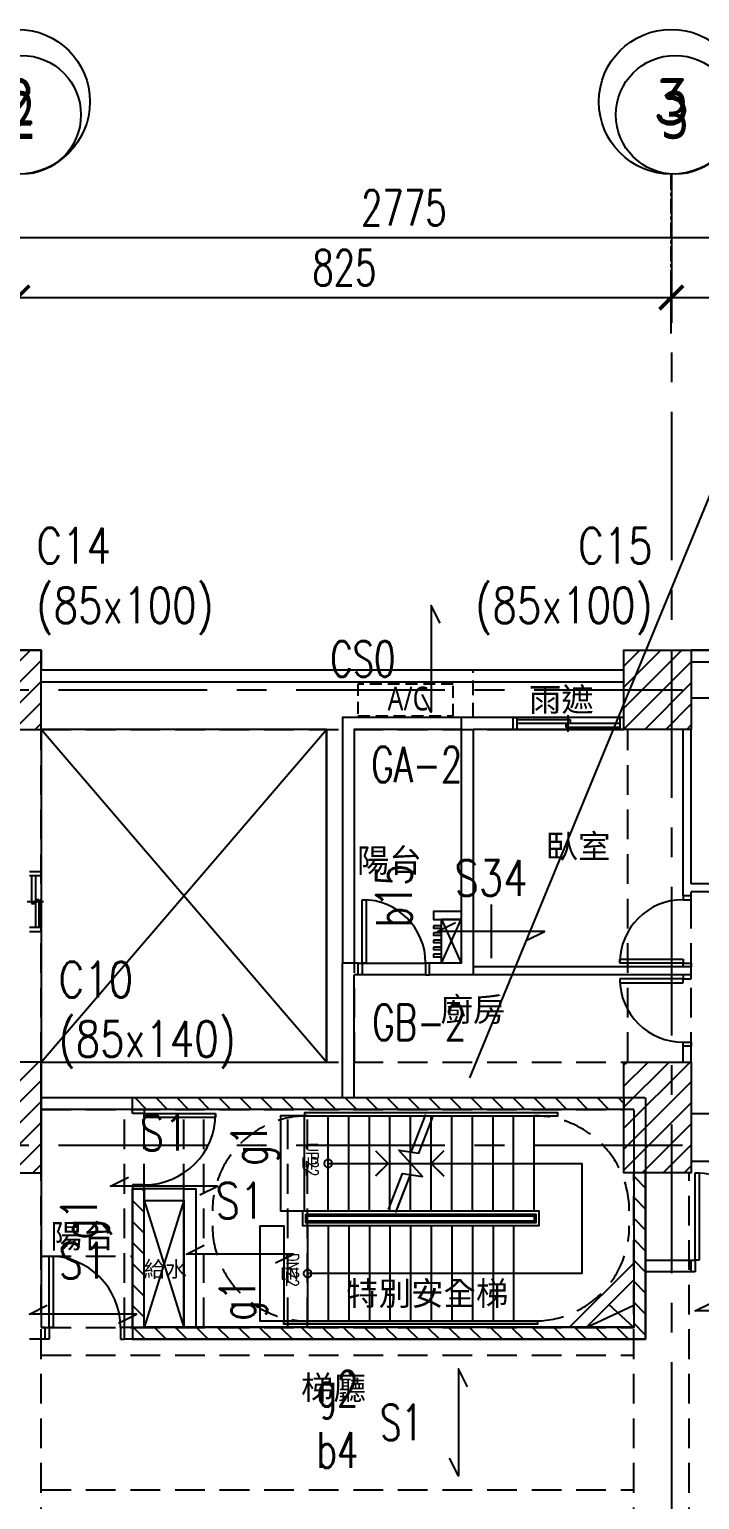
# Model space of a CAD drawing. Header units: millimetres. Extents: x -3377 to 119122, y -22007 to 15479.
# Drawn here: x 53156 to 54002, y 1862 to 3718 of the extents above; entities that cross this region are included whole.
import ezdxf
from ezdxf import colors
from ezdxf.entities.mleader import LeaderData, LeaderLine
from ezdxf.enums import TextEntityAlignment as Align
from ezdxf.math import Vec2, Vec3

# ---------------------------------------------------------------- set-up
doc = ezdxf.new("R2010")
doc.units = ezdxf.units.MM
doc.header["$LTSCALE"] = 150
doc.header["$MEASUREMENT"] = 0
for name, pattern in [('11', [0.15, 0.1, -0.05]), ('CENTER', [2, 1.25, -0.25, 0.25, -0.25]), ('CONTINOUS', [0]), ('HIDDEN', [0.375, 0.25, -0.125]), ('HIDDEN2', [0.1875, 0.125, -0.0625]), ('HIDDENX2', [0.75, 0.5, -0.25])]:
    doc.linetypes.add(name, pattern=pattern)
doc.layers.get('0').update_dxf_attribs({"plot": 0})
for name, color, linetype in [('ASSLN', 8, 'Continuous'), ('COL', 1, 'Continuous'), ('Col-Line', 8, 'CENTER'), ('GRID', 5, 'CENTER'), ('OPEN', 4, 'Continuous'), ('OTHER', 4, 'Continuous'), ('S-COL', 7, 'Continuous'), ('S-COLB', 4, 'HIDDEN'), ('S-CONCWALL', 30, 'Continuous'), ('S-GRID', 1, 'CENTER'), ('S-GRID-DIM', 2, 'Continuous'), ('S-GRID-T', 3, 'Continuous'), ('S-HATCH-COL', 13, 'Continuous'), ('S-HATCH-CONCWALL', 161, 'Continuous'), ('S-OPEN', 13, 'Continuous'), ('S-RCBMB', 3, 'HIDDEN'), ('S-RCBMG', 2, 'HIDDEN'), ('S-SLAB', 5, 'Continuous'), ('S-SLABT', 2, 'Continuous'), ('S-STAIR', 1, 'Continuous'), ('S-TEXTB', 3, 'Continuous'), ('S-TEXTC', 3, 'Continuous'), ('S-TEXTG', 2, 'Continuous'), ('STAIR', 4, 'Continuous'), ('TEXT', 2, 'Continuous'), ('WALL', 2, 'Continuous'), ('WALL2', 3, 'Continuous'), ('WALL3', 4, 'Continuous')]:
    doc.layers.add(name, color=color, linetype=linetype)
for name, color, linetype, plot in [('S-ARCH', 252, 'Continuous', False), ('S-CLOUD_20220217(結構依建築圖2022-0216修改)', 4, 'Continuous', False), ('機電', 11, 'Continuous', False)]:
    doc.layers.add(name, color=color, linetype=linetype, plot=plot)
doc.styles.add('3E', font='simplex.shx', dxfattribs={"width": 0.8, "height": 45, "bigfont": 'dayus.shx'})
doc.styles.add('C1', font='', dxfattribs={"bigfont": 'japanese.shx'})
doc.styles.add('CD2', font='romand', dxfattribs={"height": 15})
doc.styles.add('CHINA', font='romans.shx', dxfattribs={"width": 0.8, "bigfont": 'china.shx'})
doc.styles.add('CS4', font='romans.shx', dxfattribs={"width": 0.7, "height": 45, "bigfont": 'lsp.shx'})
doc.styles.add('HH', font='')
doc.styles.add('LSP', font='SIMPLEX.shx', dxfattribs={"width": 0.8, "bigfont": 'lsp.shx'})
doc.styles.get('C1').set_extended_font_data('微軟正黑體')
doc.styles.get('HH').set_extended_font_data('Microsoft JhengHei')
doc.dimstyles.new('DIM150', dxfattribs={"dimscale": 15, "dimtxt": 3, "dimasz": 2, "dimexe": 2, "dimexo": 2, "dimgap": 1, "dimtad": 1, "dimdec": 1, "dimdsep": 46, "dimtxsty": 'CS4', "dimblk1": 'ARCHTICK', "dimblk2": 'ARCHTICK', "dimsah": 1, "dimcen": 2, "dimdle": 2, "dimadec": 0, "dimazin": 0, "dimtfac": 1, "dimtdec": 1, "dimtmove": 0, "dimatfit": 3, "dimldrblk": 'TAA', "dimfxl": 0, "dimtolj": 1, "dimarcsym": 0})

# ---------------------------------------------------------------- blocks, each defined once
blk = doc.blocks.new('SG1')
at = {"layer": 'S-GRID-T'}
blk.add_circle((0, 6.09375), 6.09375, dxfattribs=at)
at = {"layer": 'S-GRID-T', "style": 'CD2'}
blk.add_attdef('GRID-BUB', text='', height=3.75, dxfattribs=at).set_placement((0, 6.09375), align=Align.MIDDLE_CENTER)
blk = doc.blocks.new('_ARCHTICK')
at = {"color": 0, "linetype": 'ByBlock', "const_width": 0.15}
blk.add_lwpolyline([(-0.5, -0.5), (0.5, 0.5)], dxfattribs=at)
blk = doc.blocks.new('*D71')
at = {"layer": 'DEFPOINTS', "color": 0, "transparency": 16777216}
for p in [(-5535.9, -424.9), (-8310.9, -500.6), (-5535.9, -500.6)]:
    blk.add_point(p, dxfattribs=at)
at = {"layer": 'S-GRID-DIM', "color": 0, "lineweight": -2, "transparency": 16777216}
for p, q in [((-8310.9, -470.6), (-8310.9, -394.9)), ((-5535.9, -470.6), (-5535.9, -394.9)), ((-8340.9, -424.9), (-5505.9, -424.9))]:
    blk.add_line(p, q, dxfattribs=at)
at = {"layer": 'S-GRID-DIM', "color": 0, "lineweight": -2, "transparency": 16777216, "xscale": 30, "yscale": 30, "zscale": 30, "rotation": 180}
blk.add_blockref('_ARCHTICK', (-8310.9, -424.9), dxfattribs=at)
at = {"layer": 'S-GRID-DIM', "color": 0, "lineweight": -2, "transparency": 16777216, "xscale": 30, "yscale": 30, "zscale": 30}
blk.add_blockref('_ARCHTICK', (-5535.9, -424.9), dxfattribs=at)
at = {"layer": 'S-GRID-DIM', "color": 0, "transparency": 16777216, "insert": (-6923.4, -387.4), "char_height": 45, "attachment_point": 5, "style": 'CS4'}
blk.add_mtext('\\A1;2775', dxfattribs=at)
blk = doc.blocks.new('TAA')
at = {"linetype": 'Continuous'}
blk.add_line((0, 0), (-1.663, 0), dxfattribs=at)
blk.add_solid([(-1.5, -0.25), (-1.5, 0.25), (0, 0)], dxfattribs=at)
blk = doc.blocks.new('*D72')
at = {"layer": 'DEFPOINTS', "color": 0, "transparency": 16777216}
for p in [(-7410.9, -500.6), (-8310.9, -576.2), (-7410.9, -576.2)]:
    blk.add_point(p, dxfattribs=at)
at = {"layer": 'S-GRID-DIM', "color": 0, "lineweight": -2, "transparency": 16777216}
for p, q in [((-8310.9, -546.2), (-8310.9, -470.6)), ((-7410.9, -546.2), (-7410.9, -470.6)), ((-8340.9, -500.6), (-7380.9, -500.6))]:
    blk.add_line(p, q, dxfattribs=at)
at = {"layer": 'S-GRID-DIM', "color": 0, "lineweight": -2, "transparency": 16777216, "xscale": 30, "yscale": 30, "zscale": 30, "rotation": 180}
blk.add_blockref('_ARCHTICK', (-8310.9, -500.6), dxfattribs=at)
at = {"layer": 'S-GRID-DIM', "color": 0, "lineweight": -2, "transparency": 16777216, "xscale": 30, "yscale": 30, "zscale": 30}
blk.add_blockref('_ARCHTICK', (-7410.9, -500.6), dxfattribs=at)
at = {"layer": 'S-GRID-DIM', "color": 0, "transparency": 16777216, "insert": (-7860.9, -463.1), "char_height": 45, "attachment_point": 5, "style": 'CS4'}
blk.add_mtext('\\A1;900', dxfattribs=at)
blk = doc.blocks.new('*D73')
at = {"layer": 'DEFPOINTS', "color": 0, "transparency": 16777216}
for p in [(-6585.9, -500.6), (-7410.9, -576.2), (-6585.9, -576.2)]:
    blk.add_point(p, dxfattribs=at)
at = {"layer": 'S-GRID-DIM', "color": 0, "lineweight": -2, "transparency": 16777216}
for p, q in [((-7410.9, -546.2), (-7410.9, -470.6)), ((-6585.9, -546.2), (-6585.9, -470.6)), ((-7440.9, -500.6), (-6555.9, -500.6))]:
    blk.add_line(p, q, dxfattribs=at)
at = {"layer": 'S-GRID-DIM', "color": 0, "lineweight": -2, "transparency": 16777216, "xscale": 30, "yscale": 30, "zscale": 30, "rotation": 180}
blk.add_blockref('_ARCHTICK', (-7410.9, -500.6), dxfattribs=at)
at = {"layer": 'S-GRID-DIM', "color": 0, "lineweight": -2, "transparency": 16777216, "xscale": 30, "yscale": 30, "zscale": 30}
blk.add_blockref('_ARCHTICK', (-6585.9, -500.6), dxfattribs=at)
at = {"layer": 'S-GRID-DIM', "color": 0, "transparency": 16777216, "insert": (-6998.4, -463.1), "char_height": 45, "attachment_point": 5, "style": 'CS4'}
blk.add_mtext('\\A1;825', dxfattribs=at)
blk = doc.blocks.new('*D74')
at = {"layer": 'DEFPOINTS', "color": 0, "transparency": 16777216}
for p in [(-5535.9, -500.6), (-6585.9, -576.2), (-5535.9, -576.2)]:
    blk.add_point(p, dxfattribs=at)
at = {"layer": 'S-GRID-DIM', "color": 0, "lineweight": -2, "transparency": 16777216}
for p, q in [((-6585.9, -546.2), (-6585.9, -470.6)), ((-5535.9, -546.2), (-5535.9, -470.6)), ((-6615.9, -500.6), (-5505.9, -500.6))]:
    blk.add_line(p, q, dxfattribs=at)
at = {"layer": 'S-GRID-DIM', "color": 0, "lineweight": -2, "transparency": 16777216, "xscale": 30, "yscale": 30, "zscale": 30, "rotation": 180}
blk.add_blockref('_ARCHTICK', (-6585.9, -500.6), dxfattribs=at)
at = {"layer": 'S-GRID-DIM', "color": 0, "lineweight": -2, "transparency": 16777216, "xscale": 30, "yscale": 30, "zscale": 30}
blk.add_blockref('_ARCHTICK', (-5535.9, -500.6), dxfattribs=at)
at = {"layer": 'S-GRID-DIM', "color": 0, "transparency": 16777216, "insert": (-6060.9, -463.1), "char_height": 45, "attachment_point": 5, "style": 'CS4'}
blk.add_mtext('\\A1;1050', dxfattribs=at)
blk = doc.blocks.new('COL(2F-16F)')
for points in [[(-7380.9, -945.9), (-7465.9, -945.9), (-7465.9, -1045.9), (-7380.9, -1045.9)], [(-6645.9, -945.9), (-6560.9, -945.9), (-6560.9, -1045.9), (-6645.9, -1045.9)], [(-7380.9, -1465.9), (-7465.9, -1465.9), (-7465.9, -1605.9), (-7380.9, -1605.9)], [(-6645.9, -1465.9), (-6560.9, -1465.9), (-6560.9, -1605.9), (-6645.9, -1605.9)]]:
    blk.add_lwpolyline(points, close=True)
blk = doc.blocks.new('WALL(2F-14F)')
for points in [[(-7265.9, -1510.9), (-6645.9, -1510.9), (-6645.9, -1525.9), (-7265.9, -1525.9)], [(-7395.9, -2430.9), (-7380.9, -2430.9), (-7380.9, -2835.9), (-7395.9, -2835.9)]]:
    blk.add_lwpolyline(points, close=True)
for points in [[(-6633.4, -1800.9), (-7250.9, -1800.9), (-7250.9, -1625.9), (-7265.9, -1625.9), (-7265.9, -1815.9), (-6618.4, -1815.9), (-6618.4, -1605.9), (-6633.4, -1605.9)], [(-6633.4, -1605.9), (-6633.4, -1800.9)], [(-7380.9, -2290.9), (-7380.9, -2145.9), (-7125.9, -2145.9), (-7125.9, -2203.4), (-7110.9, -2203.4), (-7110.9, -2130.9), (-7395.9, -2130.9), (-7395.9, -2290.9), (-7380.9, -2290.9)], [(-6630.9, -2290.9), (-6630.9, -2145.9), (-6900.9, -2145.9), (-6900.9, -2210.9), (-6885.9, -2210.9), (-6885.9, -2160.9), (-6645.9, -2160.9), (-6645.9, -2290.9), (-6630.9, -2290.9)], [(-7380.9, -2385.9), (-7110.9, -2385.9), (-7110.9, -2313.4), (-7125.9, -2313.4), (-7125.9, -2370.9), (-7380.9, -2370.9), (-7380.9, -2385.9)], [(-7350.9, -2875.9), (-7125.9, -2875.9), (-7125.9, -2485.9), (-7110.9, -2485.9), (-7110.9, -2890.9), (-7350.9, -2890.9), (-7350.9, -2875.9)]]:
    blk.add_lwpolyline(points)
at = {"elevation": 1.1}
blk.add_lwpolyline([(-6645.9, -2370.9), (-6885.9, -2370.9), (-6885.9, -2320.9), (-6900.9, -2320.9), (-6900.9, -2385.9), (-6645.9, -2385.9), (-6645.9, -2370.9)], dxfattribs=at)
blk = doc.blocks.new('_PStStr')
blk.add_circle((0, 0), 0.05)
blk = doc.blocks.new('STAIR(2F-16F)')
for p, q in [((-7018.9, -1653.9, -0.5), (-7018.9, -1533.9, -0.5)), ((-6992.9, -1653.9), (-6992.9, -1533.9)), ((-6966.9, -1653.9), (-6966.9, -1533.9)), ((-6940.9, -1653.9), (-6940.9, -1533.9)), ((-6914.9, -1653.9), (-6914.9, -1533.9)), ((-6896.2, -1532.1), (-6914.7, -1579.6)), ((-6888.9, -1653.9), (-6888.9, -1533.9)), ((-6862.9, -1653.9), (-6862.9, -1533.9)), ((-6836.9, -1653.9), (-6836.9, -1533.9)), ((-6810.9, -1653.9), (-6810.9, -1533.9)), ((-6784.9, -1653.9), (-6784.9, -1533.9)), ((-6758.9, -1653.9), (-6758.9, -1533.9)), ((-6933.6, -1655.7), (-6915.1, -1608.2)), ((-7044.9, -1672.9), (-7044.9, -1792.9)), ((-7018.9, -1672.9, 0.5), (-7018.9, -1792.9, 0.5)), ((-6992.9, -1672.9, 0.5), (-6992.9, -1792.9, 0.5)), ((-6966.9, -1672.9, 0.5), (-6966.9, -1792.9, 0.5)), ((-6940.9, -1672.9, 0.5), (-6940.9, -1792.9, 0.5)), ((-6914.9, -1672.9, 0.5), (-6914.9, -1792.9, 0.5)), ((-6888.9, -1672.9, 0.5), (-6888.9, -1792.9, 0.5)), ((-6862.9, -1672.9, 0.5), (-6862.9, -1792.9, 0.5)), ((-6836.9, -1672.9, 0.5), (-6836.9, -1792.9, 0.5)), ((-6810.9, -1672.9, 0.5), (-6810.9, -1792.9, 0.5)), ((-6784.9, -1672.9, 0.5), (-6784.9, -1792.9, 0.5)), ((-7185.9, -2563.9), (-7185.9, -2815.9)), ((-7382.7, -2689.6), (-7335.1, -2708.6)), ((-7259, -2727.3), (-7306.6, -2708.2)), ((-7320.9, -2815.9), (-7320.9, -2736.9)), ((-7185.9, -2815.9), (-7320.9, -2815.9))]:
    blk.add_line(p, q)
at = {"linetype": 'CONTINOUS'}
for p, q in [((-7260.9, -2563.9), (-7380.9, -2563.9)), ((-7260.9, -2563.9), (-7260.9, -2674.9)), ((-7245.9, -2563.9), (-7260.9, -2563.9)), ((-7255.9, -2568.9), (-7255.9, -2676.2)), ((-7250.9, -2568.9), (-7255.9, -2568.9)), ((-7250.9, -2750.9), (-7250.9, -2568.9)), ((-7245.9, -2563.9), (-7125.9, -2563.9)), ((-7245.9, -2755.9), (-7245.9, -2563.9)), ((-7260.9, -2587.9), (-7380.9, -2587.9)), ((-7245.9, -2587.9), (-7125.9, -2587.9)), ((-7260.9, -2611.9), (-7380.9, -2611.9)), ((-7245.9, -2611.9), (-7125.9, -2611.9)), ((-7260.9, -2635.9), (-7380.9, -2635.9)), ((-7245.9, -2635.9), (-7125.9, -2635.9)), ((-7260.9, -2659.9), (-7380.9, -2659.9)), ((-7245.9, -2659.9), (-7125.9, -2659.9)), ((-7260.9, -2683.9), (-7380.9, -2683.9)), ((-7260.9, -2683.9), (-7380.9, -2683.9)), ((-7260.9, -2674.9), (-7260.9, -2755.9)), ((-7255.9, -2676.2), (-7255.9, -2750.9)), ((-7245.9, -2683.9), (-7125.9, -2683.9)), ((-7245.9, -2683.9), (-7125.9, -2683.9)), ((-7260.9, -2707.9), (-7380.9, -2707.9)), ((-7245.9, -2707.9), (-7125.9, -2707.9)), ((-7260.9, -2731.9), (-7380.9, -2731.9)), ((-7260.9, -2731.9), (-7380.9, -2731.9)), ((-7245.9, -2731.9), (-7125.9, -2731.9)), ((-7245.9, -2731.9), (-7125.9, -2731.9)), ((-7260.9, -2755.9), (-7380.9, -2755.9)), ((-7260.9, -2755.9), (-7245.9, -2755.9)), ((-7255.9, -2750.9), (-7250.9, -2750.9)), ((-7245.9, -2755.9), (-7125.9, -2755.9))]:
    blk.add_line(p, q, dxfattribs=at)
for points, elevation in [([(-7048.9, -1533.9), (-6728.9, -1533.9), (-6728.9, -1529.9), (-7048.9, -1529.9)], -0.5), ([(-7074.9, -1792.9), (-6754.9, -1792.9), (-6754.9, -1796.9), (-7074.9, -1796.9)], 0.5)]:
    blk.add_lwpolyline(points, close=True, dxfattribs=dict(elevation=elevation))
for points in [[(-6942.9, -1652.1), (-6925.2, -1606.7), (-6899.9, -1610.5), (-6929.9, -1577.3), (-6904.5, -1581.2), (-6886.8, -1535.7)], [(-7018.9, -1593.9), (-7018.9, -1593.9), (-6698.9, -1593.9), (-6698.9, -1732.9), (-7044.9, -1732.9)], [(-6959.2, -1578), (-6943.3, -1593.9), (-6959.2, -1609.8)], [(-6873, -1578), (-6888.9, -1593.9), (-6873, -1609.8)], [(-7050.9, -1653.9), (-6752.9, -1653.9), (-6752.9, -1672.9), (-7050.9, -1672.9), (-7050.9, -1653.9), (-7050.9, -1653.9)], [(-7380.9, -2563.9), (-7380.9, -2755.9)], [(-7320.9, -2678.9), (-7320.9, -2563.9)], [(-7125.9, -2755.9), (-7125.9, -2563.9)], [(-7345.7, -2670.9), (-7320.9, -2678.9), (-7296.1, -2670.9)], [(-7379, -2679.3), (-7333.5, -2697.5), (-7337.6, -2722.8), (-7304.2, -2693.1), (-7308.2, -2718.4), (-7262.7, -2736.6)], [(-7345.7, -2675.9), (-7320.9, -2683.9), (-7296.1, -2675.9)], [(-7345.7, -2740), (-7320.9, -2731.9), (-7296.1, -2740)], [(-7345.7, -2745), (-7320.9, -2736.9), (-7296.1, -2745)]]:
    blk.add_lwpolyline(points)
for points in [[(-7046.9, -1657.9), (-6756.9, -1657.9), (-6756.9, -1668.9), (-7046.9, -1668.9)], [(-7044.9, -1659.9), (-6758.9, -1659.9), (-6758.9, -1666.9), (-7044.9, -1666.9)]]:
    blk.add_lwpolyline(points, close=True)
for centre in [(-7320.9, -2563.9), (-7185.9, -2563.9)]:
    blk.add_circle(centre, 5)
at = {"linetype": 'HIDDEN'}
for centre, start, end in [((-7044.9, -1653.9), 90, 180), ((-6758.9, -1653.9, 0.5), 0, 90), ((-7044.9, -1672.9, 0.5), 180, 270), ((-6758.9, -1672.9, 1.1), 270, 0)]:
    blk.add_arc(centre, 120, start, end, dxfattribs=at)
at = {"linetype": 'HIDDENX2'}
for centre, start, end in [((-7260.9, -2563.9), 90.0007, 179.9999), ((-7245.9, -2563.9), 0.0001, 89.9993), ((-7260.9, -2755.9), 180.0008, 270.0033), ((-7245.9, -2755.9), 269.9967, 359.9992)]:
    blk.add_arc(centre, 120, start, end, dxfattribs=at)
at = {"extrusion": (0, 0, -1), "xscale": 100.0331502916424, "yscale": 100.0331502916424, "zscale": -1.000331502916421, "rotation": 90}
for p in [(7018.9, -1593.9), (7044.9, -1732.9)]:
    blk.add_blockref('_PStStr', p, dxfattribs=at)
at = {"style": 'CHINA', "width": 0.8}
for s, p in [('UP', (-7053.1, -1601.6, -0.5)), ('DN', (-7079.1, -1740.6)), ('UP', (-7331.9, -2551.2)), ('DN', (-7196.9, -2551.2))]:
    blk.add_text(s, height=15, dxfattribs=at).set_placement(p)
blk = doc.blocks.new('A$C536C7597')
at = {"color": 252}
for p, q in [((-820, 1320), (-85, 1320)), ((-820, 1305), (-85, 1305)), ((-460, 1245), (-820, 1245)), ((-460, 825), (-820, 1245)), ((-820, 825), (-460, 1245)), ((-460, 1245), (-460, 825)), ((-820, 825), (-460, 825)), ((-690, 650), (-640, 490)), ((-640, 650), (-690, 490)), ((-132.5, 490), (-72.5, 517.9)), ((-72.5, 490), (-103.8, 518.7))]:
    blk.add_line(p, q, dxfattribs=at)
at = {"color": 252, "linetype": 'HIDDEN2'}
blk.add_line((-275, 1260), (-275, 1320), dxfattribs=at)
at = {"color": 252, "linetype": 'HIDDEN'}
blk.add_line((-820, 580), (-705, 580), dxfattribs=at)
at = {"color": 252}
blk.add_lwpolyline([(-315, 950), (-315, 1005), (-290, 1005), (-290, 950), (-315, 950), (-290, 1005), (-315, 1005), (-290, 950)], dxfattribs=at)
at = {"color": 252, "linetype": 'HIDDEN'}
for centre, start, end in [((-484, 637, 1.1), 90, 180), ((-198, 637, 1.6), 0, 90), ((-484, 618, 1.6), 180, 270), ((-198, 618, 2.1), 270, 0)]:
    blk.add_arc(centre, 120, start, end, dxfattribs=at)
at = {"layer": 'ASSLN', "color": 252}
for points in [[(-325, 997), (-325, 994), (-315, 994), (-315, 997)], [(-325, 988), (-325, 985), (-315, 985), (-315, 988)], [(-325, 979), (-325, 976), (-315, 976), (-315, 979)], [(-325, 970), (-325, 967), (-315, 967), (-315, 970)], [(-325, 961), (-325, 958), (-315, 958), (-315, 961)]]:
    blk.add_lwpolyline(points, close=True, dxfattribs=at)
at = {"layer": 'COL', "color": 252}
for points in [[(-820, 1345), (-905, 1345), (-905, 1245), (-820, 1245)], [(-85, 1345), (0, 1345), (0, 1245), (-85, 1245)], [(-820, 825), (-905, 825), (-905, 685), (-820, 685)], [(-85, 825), (0, 825), (0, 685), (-85, 685)]]:
    blk.add_lwpolyline(points, close=True, dxfattribs=at)
at = {"layer": 'Col-Line', "color": 252, "linetype": 'ByBlock'}
for centre in [(-845, 2021), (-20, 2021)]:
    blk.add_circle(centre, 75, dxfattribs=at)
at = {"layer": 'GRID', "color": 252, "ltscale": 0.1}
blk.add_line((-25, 1746.2), (-25, 1946), dxfattribs=at)
blk.add_line((-25, 1746.2), (-25, 1946), dxfattribs=at)
at = {"layer": 'OPEN', "color": 252, "linetype": 'Continuous'}
for p, q in [((-155, 1242), (-155, 1263)), ((-225, 1260), (-220, 1260)), ((-220, 1245), (-225, 1245)), ((-220, 1260), (-220, 1245)), ((-90, 1260), (-220, 1260)), ((-220, 1257.5), (-152.5, 1257.5)), ((-90, 1252.5), (-220, 1252.5)), ((-220, 1245), (-90, 1245)), ((-157.5, 1247.5), (-157.5, 1252.5)), ((-90, 1247.5), (-157.5, 1247.5)), ((-152.5, 1257.5), (-152.5, 1252.5)), ((-85, 1260), (-90, 1260)), ((-90, 1260), (-90, 1245)), ((-90, 1245), (-85, 1245)), ((-820, 1060), (-835, 1060)), ((-832.5, 1060), (-832.5, 1025)), ((-827.5, 1060), (-827.5, 995)), ((-820, 1065), (-820, 1060)), ((-820, 1060), (-820, 995)), ((-838, 1027.5), (-817, 1027.5)), ((-832.5, 1025), (-827.5, 1025)), ((-822.5, 1030), (-827.5, 1030)), ((-822.5, 995), (-822.5, 1030)), ((-415, 950), (-415, 1030)), ((-415, 1030), (-410, 1030)), ((-410, 1030), (-410, 950)), ((-10, 1035), (-10, 1030)), ((-10, 1030), (0, 1030)), ((0, 1030), (0, 1035)), ((-820, 995), (-835, 995)), ((-820, 990), (-820, 995)), ((-420, 950), (-415, 950)), ((-415, 950), (-415, 935)), ((-415, 950), (-335, 950)), ((-410, 950), (-415, 950)), ((-330, 950), (-335, 950)), ((-335, 950), (-335, 935)), ((-90, 950), (-90, 955)), ((-90, 955), (-10, 955)), ((-10, 950), (-90, 950)), ((-10, 955), (-10, 950)), ((-10, 945), (-10, 950)), ((-10, 950), (0, 950)), ((0, 950), (0, 945)), ((-415, 935), (-420, 935)), ((-335, 935), (-415, 935)), ((-335, 935), (-330, 935)), ((-10, 930), (-90, 930)), ((-90, 930), (-90, 925)), ((-10, 935), (-10, 930)), ((-10, 930), (0, 930)), ((-10, 925), (-10, 930)), ((0, 930), (0, 935)), ((-90, 925), (-10, 925)), ((-10, 845), (-10, 850)), ((-10, 850), (0, 850)), ((0, 850), (0, 845)), ((-705, 760), (-705, 765)), ((-690, 765), (-690, 760)), ((-690, 760), (-705, 760)), ((-690, 760), (-600, 760)), ((-690, 755), (-690, 760)), ((-600, 755), (-690, 755)), ((-600, 760), (-600, 755)), ((-690, 670), (-705, 670)), ((-705, 670), (-705, 665)), ((-690, 665), (-690, 670)), ((5, 575), (5, 685)), ((5, 685), (10, 685)), ((10, 685), (10, 575)), ((-810, 490), (-810, 580)), ((-810, 580), (-805, 580)), ((-805, 580), (-805, 490)), ((0, 575), (5, 575)), ((5, 560), (0, 560)), ((5, 575), (5, 560)), ((10, 575), (5, 575)), ((-815, 490), (-810, 490)), ((-810, 490), (-810, 475)), ((-805, 490), (-810, 490)), ((-715, 490), (-720, 490)), ((-720, 490), (-720, 475)), ((-810, 475), (-815, 475)), ((-720, 475), (-715, 475))]:
    blk.add_line(p, q, dxfattribs=at)
for centre, radius, start, end in [((-415, 950), 80, 0, 90), ((-10, 950), 80, 90, 180), ((-10, 930), 80, 180, 270), ((-690, 760), 90, 270, 0), ((5, 575), 110, 0, 90), ((-810, 490), 90, 0, 90)]:
    blk.add_arc(centre, radius, start, end, dxfattribs=at)
at = {"layer": 'OTHER', "color": 252}
for p, q in [((-335.3, 758.8, 1.1), (-353.8, 711.3, 1.1)), ((-372.7, 635.2, 1.1), (-354.2, 682.7, 1.1))]:
    blk.add_line(p, q, dxfattribs=at)
blk.add_lwpolyline([(-382, 638.8), (-364.3, 684.3), (-339, 680.4), (-369, 713.6), (-343.7, 709.8), (-326, 755.2)], dxfattribs=at)
at = {"layer": 'STAIR', "color": 252}
for p, q in [((-458, 637, 0.5), (-458, 757, 0.5)), ((-432, 637, 1.1), (-432, 757, 1.1)), ((-406, 637, 1.1), (-406, 757, 1.1)), ((-380, 637, 1.1), (-380, 757, 1.1)), ((-354, 637, 1.1), (-354, 757, 1.1)), ((-328, 637, 1.1), (-328, 757, 1.1)), ((-302, 637, 1.1), (-302, 757, 1.1)), ((-276, 637, 1.1), (-276, 757, 1.1)), ((-250, 637, 1.1), (-250, 757, 1.1)), ((-224, 637, 1.1), (-224, 757, 1.1)), ((-198, 637, 1.1), (-198, 757, 1.1)), ((-484, 618, 1.1), (-484, 498, 1.1)), ((-458, 618, 1.6), (-458, 498, 1.6)), ((-432, 618, 1.6), (-432, 498, 1.6)), ((-406, 618, 1.6), (-406, 498, 1.6)), ((-380, 618, 1.6), (-380, 498, 1.6)), ((-354, 618, 1.6), (-354, 498, 1.6)), ((-328, 618, 1.6), (-328, 498, 1.6)), ((-302, 618, 1.6), (-302, 498, 1.6)), ((-276, 618, 1.6), (-276, 498, 1.6)), ((-250, 618, 1.6), (-250, 498, 1.6)), ((-224, 618, 1.6), (-224, 498, 1.6))]:
    blk.add_line(p, q, dxfattribs=at)
for points in [[(-488, 757), (-518, 757), (-518, 637), (-488, 637)], [(-514, 498), (-544, 498), (-544, 618), (-514, 618)]]:
    blk.add_lwpolyline(points, close=True, dxfattribs=at)
at = {"layer": 'STAIR', "color": 252, "lineweight": -2}
for points in [[(-488, 757), (-518, 757), (-518, 637), (-488, 637)], [(-514, 498), (-544, 498), (-544, 618), (-514, 618)]]:
    blk.add_lwpolyline(points, close=True, dxfattribs=at)
at = {"layer": 'STAIR', "color": 252}
for points, elevation in [([(-488, 757), (-168, 757), (-168, 761), (-488, 761)], 0.5), ([(-486, 633), (-196, 633), (-196, 622), (-486, 622)], 1.1), ([(-484, 631), (-198, 631), (-198, 624), (-484, 624)], 1.1), ([(-514, 498), (-194, 498), (-194, 494), (-514, 494)], 1.6)]:
    blk.add_lwpolyline(points, close=True, dxfattribs=dict(at, elevation=elevation))
at = {"layer": 'STAIR', "color": 252, "elevation": 1.1}
for points in [[(-398.4, 712.9), (-382.4, 697), (-398.4, 681.1)], [(-312.1, 712.9), (-328, 697), (-312.1, 681.1)], [(-458, 697), (-458, 697), (-138, 697), (-138, 558), (-484, 558)], [(-490, 637), (-192, 637), (-192, 618), (-490, 618), (-490, 637), (-490, 637)]]:
    blk.add_lwpolyline(points, dxfattribs=at)
at = {"layer": 'TEXT', "color": 252, "extrusion": (0, 0, -1)}
for centre in [(-458, 697, 1.1), (-484, 558, 1.1)]:
    blk.add_ellipse(centre, major_axis=(-3.54, 3.54), ratio=1, start_param=0.785398, end_param=7.068583, dxfattribs=at)
at = {"layer": 'WALL', "color": 252}
for p, q in [((970, 1345), (0, 1345)), ((970, 1330), (0, 1330)), ((-225, 1260), (-225, 1245)), ((-85, 1245), (-85, 1260)), ((-820, 1065), (-835, 1065)), ((-820, 1065), (-820, 1065)), ((-835, 990), (-820, 990)), ((-440, 780), (-440, 950)), ((-420, 950), (-440, 950)), ((-420, 935), (-420, 950)), ((-290, 950), (-330, 950)), ((-330, 935), (-330, 950)), ((-425, 780), (-425, 935)), ((-420, 935), (-425, 935)), ((-275, 935), (-330, 935)), ((-58.5, 780), (-705, 780)), ((-705, 765), (-705, 780)), ((-58.5, 780), (-57.5, 780)), ((-57.5, 780), (-57.5, 475)), ((-705, 765), (-690, 765)), ((-72.5, 765), (-690, 765)), ((-690, 765), (-690, 765)), ((-72.5, 764), (-72.5, 765)), ((-72.5, 764), (-72.5, 490)), ((-705, 490), (-705, 665)), ((-705, 665), (-690, 665)), ((-690, 490), (-690, 665)), ((-153.7, 490), (-72.5, 571.2)), ((-57.5, 575), (0, 575)), ((0, 560), (-57.5, 560)), ((0, 560), (0, 575)), ((-132.5, 490), (-72.5, 550)), ((-815, 490), (-820, 490)), ((-815, 475), (-815, 490)), ((-72.5, 490), (-715, 490)), ((-715, 475), (-715, 490)), ((-695, 490), (-680, 490)), ((-815, 475), (-835, 475)), ((-57.5, 475), (-715, 475))]:
    blk.add_line(p, q, dxfattribs=at)
for points in [[(-820, 1245), (-820, 490)], [(-85, 1260), (-290, 1260), (-290, 950)], [(-85, 1245), (-275, 1245), (-275, 935)], [(-640, 490), (-640, 665), (-625, 665), (-625, 490)]]:
    blk.add_lwpolyline(points, dxfattribs=at)
blk.add_lwpolyline([(-640, 665), (-690, 665), (-690, 650), (-640, 650)], close=True, dxfattribs=at)
at = {"layer": 'WALL2', "color": 252}
for p, q in [((-10, 1035), (-10, 1245)), ((0, 1050), (0, 1245)), ((155, 1050), (0, 1050)), ((155, 1040), (0, 1040)), ((0, 1035), (0, 1040)), ((0, 1035), (-10, 1035)), ((-10, 945), (-275, 945)), ((-10, 935), (-275, 935)), ((0, 945), (-10, 945)), ((0, 935), (-10, 935)), ((0, 935), (0, 945)), ((-10, 825), (-10, 845)), ((0, 845), (-10, 845)), ((0, 825), (0, 845))]:
    blk.add_line(p, q, dxfattribs=at)
blk.add_lwpolyline([(-290, 1015), (-325, 1015), (-325, 1005), (-290, 1005)], dxfattribs=at)
at = {"layer": 'WALL3', "color": 252}
for p, q in [((-705, 780), (-820, 780)), ((-705, 765), (-820, 765))]:
    blk.add_line(p, q, dxfattribs=at)
for points in [[(-290, 1260), (-440, 1260), (-440, 950)], [(-290, 1245), (-425, 1245), (-425, 950)]]:
    blk.add_lwpolyline(points, dxfattribs=at)
at = {"layer": '機電', "color": 252, "linetype": '11'}
blk.add_lwpolyline([(-300.4, 1262.3), (-300.4, 1302.3), (-420.4, 1302.3), (-420.4, 1262.3)], close=True, dxfattribs=at)
at = {"layer": 'Col-Line', "color": 252, "style": 'C1', "width": 0.75}
for s, p in [('2', (-845, 2021)), ('3', (-20, 2021))]:
    blk.add_text(s, height=60, dxfattribs=at).set_placement(p, align=Align.MIDDLE)
at = {"layer": 'TEXT', "color": 252, "style": 'HH'}
for s, p in [('雨遮', (-163.8, 1267.8)), ('臥室', (-142.7, 1082.4)), ('陽台', (-380.8, 1064.6)), ('廚房', (-275.3, 876.5)), ('陽台', (-767.7, 590.3)), ('特別安全梯', (-332.9, 517.8)), ('梯廳', (-451.2, 398.9))]:
    blk.add_text(s, height=30, dxfattribs=at).set_placement(p, align=Align.CENTER)
at = {"layer": 'TEXT', "color": 252, "style": 'CHINA', "width": 0.8}
for s, p in [('UP22', (-485.8, 723)), ('DN22', (-510.6, 583.6))]:
    blk.add_text(s, height=15, rotation=270, dxfattribs=at).set_placement(p)
at = {"layer": 'TEXT', "color": 252, "style": 'HH'}
blk.add_text('給水', height=20, dxfattribs=at).set_placement((-690.8, 553.5))
at = {"layer": '機電', "color": 252, "style": 'HH', "width": 0.8}
blk.add_text('A/C', height=30, dxfattribs=at).set_placement((-383, 1269))
blk = doc.blocks.new('2022-0217')
blk.add_blockref('A$C536C7597', (41880.7, -6171))
blk = doc.blocks.new('_None')
blk = doc.blocks.new('LINE(2)')
at = {"layer": 'S-GRID'}
for points in [[(-6585.87, -344.9), (-6585.87, -3083.41)], [(-8859.11, -995.91), (-5430.87, -995.91)], [(-8859.11, -1570.91), (-5430.87, -1570.91)]]:
    blk.add_lwpolyline(points, dxfattribs=at)
at = {"layer": 'S-GRID-T', "xscale": 15, "yscale": 15, "zscale": 15}
for p, values in [((-7410.87, -344.9), {'GRID-BUB': '2'}), ((-6585.87, -344.9), {'GRID-BUB': '3'})]:
    blk.add_blockref('SG1', p, dxfattribs=at).add_auto_attribs(values)
at = {"layer": 'S-GRID-DIM'}
for base, p1, p2, picture, middle in [((-5535.87, -424.9), (-8310.87, -500.57), (-5535.87, -500.57), '*D71', (-6923.37, -387.4)), ((-7410.87, -500.57), (-8310.87, -576.23), (-7410.87, -576.23), '*D72', (-7860.87, -463.07)), ((-6585.87, -500.57), (-7410.87, -576.23), (-6585.87, -576.23), '*D73', (-6998.37, -463.07)), ((-5535.87, -500.57), (-6585.87, -576.23), (-5535.87, -576.23), '*D74', (-6060.87, -463.07))]:
    dim = blk.add_linear_dim(base=base, p1=p1, p2=p2, dimstyle='DIM150', dxfattribs=at)
    dim.commit()
    dim.dimension.update_dxf_attribs({"geometry": picture, "text_midpoint": middle})

msp = doc.modelspace()

# ---------------------------------------------------------------- hatches: boundary and pattern name
at = {"layer": 'S-HATCH-COL'}
h = msp.add_hatch(dxfattribs=at)
h.set_pattern_fill('ANSI31', color=256, scale=150, style=0)
h.set_pattern_definition([(45, (12110.4, -3880.068), (-13.258252, 13.258252), [])])
h.paths.add_polyline_path([(54961.13, 2359.16), (55071.13, 2359.16), (55071.13, 2259.16), (54961.13, 2259.16)])
h.paths.add_polyline_path([(54961.13, 1619.16), (55071.13, 1619.16), (55071.13, 1519.16), (54961.13, 1519.16)])
h.paths.add_polyline_path([(54961.13, 1044.16), (55071.13, 1044.16), (55071.13, 944.16), (54961.13, 944.16)])
h.paths.add_polyline_path([(53856.13, 1044.16), (53966.13, 1044.16), (53966.13, 944.16), (53856.13, 944.16)])
h.paths.add_polyline_path([(53201.13, 1044.16), (53091.13, 1044.16), (53091.13, 944.16), (53201.13, 944.16)])
h.paths.add_polyline_path([(52186.13, 2934.16), (52296.13, 2934.16), (52296.13, 2834.16), (52186.13, 2834.16)])
h.paths.add_polyline_path([(52186.13, 2369.16), (52296.13, 2369.16), (52296.13, 2269.16), (52186.13, 2269.16)])
h.paths.add_polyline_path([(52186.13, 1634.16), (52296.13, 1634.16), (52296.13, 1534.16), (52186.13, 1534.16)])
h.paths.add_polyline_path([(52186.13, 1044.16), (52296.13, 1044.16), (52296.13, 944.16), (52186.13, 944.16)])
h.paths.add_polyline_path([(53171.13, 2934.16), (53086.13, 2934.16), (53086.13, 2834.16), (53171.13, 2834.16)])
h.paths.add_polyline_path([(53906.13, 1589.16), (53991.13, 1589.16), (53991.13, 1449.16), (53906.13, 1449.16)])
h.paths.add_polyline_path([(53906.13, 2414.16), (53991.13, 2414.16), (53991.13, 2274.16), (53906.13, 2274.16)])
h.paths.add_polyline_path([(53171.13, 2414.16), (53086.13, 2414.16), (53086.13, 2274.16), (53171.13, 2274.16)])
h.paths.add_polyline_path([(53086.13, 1589.16), (53171.13, 1589.16), (53171.13, 1449.16), (53086.13, 1449.16)])
h.paths.add_polyline_path([(53906.13, 2934.16), (53991.13, 2934.16), (53991.13, 2834.16), (53906.13, 2834.16)])
h.paths.add_polyline_path([(54961.13, 2934.16), (55071.13, 2934.16), (55071.13, 2834.16), (54961.13, 2834.16)])
at = {"layer": 'S-HATCH-CONCWALL'}
h = msp.add_hatch(dxfattribs=at)
h.set_pattern_fill('ANSI31', color=256, scale=150, angle=90, style=0)
h.paths.add_polyline_path([(53156.13, 1449.16), (53171.13, 1449.16), (53171.13, 1044.16), (53156.13, 1044.16)])
h.paths.add_polyline_path([(53201.13, 1004.16), (53426.13, 1004.16), (53426.13, 1394.16), (53441.13, 1394.16), (53441.13, 989.16), (53201.13, 989.16)])
h.paths.add_polyline_path([(53171.13, 1494.16), (53441.13, 1494.16), (53441.13, 1566.66), (53426.13, 1566.66), (53426.13, 1509.16), (53171.13, 1509.16)])
h.paths.add_polyline_path([(53171.13, 1589.16), (53171.13, 1734.16), (53426.13, 1734.16), (53426.13, 1676.66), (53441.13, 1676.66), (53441.13, 1749.16), (53156.13, 1749.16), (53156.13, 1589.16)])
h.paths.add_polyline_path([(53921.13, 1589.16), (53921.13, 1734.16), (53651.13, 1734.16), (53651.13, 1669.16), (53666.13, 1669.16), (53666.13, 1719.16), (53906.13, 1719.16), (53906.13, 1589.16)])
edge = h.paths.add_edge_path()
edge.add_line((53906.13, 1509.16), (53666.13, 1509.16))
edge.add_line((53666.13, 1509.16), (53666.13, 1559.16))
edge.add_line((53666.13, 1559.16), (53651.13, 1559.16))
edge.add_line((53651.13, 1559.16), (53651.13, 1494.16))
edge.add_line((53651.13, 1494.16), (53906.13, 1494.16))
edge.add_line((53906.13, 1494.16), (53906.13, 1509.16))
h.paths.add_polyline_path([(53286.13, 2369.16), (53906.13, 2369.16), (53906.13, 2354.16), (53286.13, 2354.16)])
edge = h.paths.add_edge_path(flags=16)
edge.add_line((53918.63, 2274.16), (53918.63, 2079.16))
edge = h.paths.add_edge_path()
edge.add_line((53918.63, 2079.16), (53301.13, 2079.16))
edge.add_line((53301.13, 2079.16), (53301.13, 2254.16))
edge.add_line((53301.13, 2254.16), (53286.13, 2254.16))
edge.add_line((53286.13, 2254.16), (53286.13, 2064.16))
edge.add_line((53286.13, 2064.16), (53933.63, 2064.16))
edge.add_line((53933.63, 2064.16), (53933.63, 2274.16))
edge.add_line((53933.63, 2274.16), (53918.63, 2274.16))

# ---------------------------------------------------------------- linework, layer by layer
at = {"layer": 'S-OPEN'}
for p, q in [((53171.13, 2414.16), (53531.13, 2834.16)), ((53531.13, 2414.16), (53171.13, 2834.16)), ((53301.13, 2239.16), (53351.13, 2079.16)), ((53351.13, 2239.16), (53301.13, 2079.16))]:
    msp.add_line(p, q, dxfattribs=at)
for points in [[(53858.63, 2079.16), (53918.63, 2107.09)], [(53887.35, 2107.88), (53918.63, 2079.16)]]:
    msp.add_lwpolyline(points, dxfattribs=at)
at = {"layer": 'S-RCBMB'}
for p, q in [((53531.13, 2414.16), (53531.13, 2834.16)), ((53566.13, 2414.16), (53566.13, 2834.16)), ((53276.13, 2079.16, 0.54), (53276.13, 2354.16, 0.54)), ((53301.13, 2079.16, 0.54), (53301.13, 2354.16, 0.54)), ((53351.13, 2079.16, 0.54), (53351.13, 2354.16, 0.54)), ((53376.13, 2079.16, 0.54), (53376.13, 2354.16, 0.54)), ((53482.13, 2079.16), (53482.13, 2354.16)), ((53507.13, 2079.16), (53507.13, 2354.16)), ((53171.13, 2079.16, 0), (53918.63, 2079.16, 0)), ((53171.13, 2044.16, 0), (53918.63, 2044.16, 0)), ((53171.13, 1874.16, 0), (53918.63, 1874.16, 0))]:
    msp.add_line(p, q, dxfattribs=at)
at = {"layer": 'S-RCBMG'}
for p, q in [((53991.13, 2934.16, 1.07), (54961.13, 2934.16, 1.07)), ((53171.13, 2894.16), (53906.13, 2894.16)), ((53991.13, 2874.16, 1.07), (54961.13, 2874.16, 1.07)), ((53171.13, 2834.16), (53906.13, 2834.16)), ((53171.13, 2414.16), (53171.13, 2834.16)), ((53911.13, 2414.16), (53911.13, 2834.16)), ((53991.13, 2414.16), (53991.13, 2834.16)), ((53171.13, 2414.16), (53906.13, 2414.16)), ((53171.13, 2354.16), (53906.13, 2354.16)), ((53991.13, 2349.16), (54961.13, 2349.16)), ((53991.13, 2289.16), (54961.13, 2289.16)), ((53171.13, 1589.16), (53171.13, 2274.16)), ((53918.63, 1589.16), (53918.63, 2274.16)), ((53988.63, 1589.16), (53988.63, 2274.16))]:
    msp.add_line(p, q, dxfattribs=at)
at = {"layer": 'S-SLAB'}
for points in [[(53101.13, 2934.16), (53171.13, 2934.16), (53171.13, 2909.16), (53906.13, 2909.16), (53906.13, 2934.16), (55071.13, 2934.16), (55071.13, 2834.16), (55056.13, 2834.16), (55056.13, 2359.16), (55071.13, 2359.16), (55071.13, 2259.16), (55056.13, 2259.16), (55056.13, 1619.16), (55071.13, 1619.16), (55071.13, 1519.16), (55056.13, 1519.16), (55056.13, 1044.16), (55071.13, 1044.16), (55071.13, 944.16), (53106.13, 944.16)], [(53858.63, 2079.16), (53918.63, 2139.16), (53918.63, 2079.16), (53858.63, 2079.16)]]:
    msp.add_lwpolyline(points, dxfattribs=at)
for points in [[(53171.13, 2414.16), (53531.13, 2414.16), (53531.13, 2834.16), (53171.13, 2834.16)], [(53301.13, 2239.16), (53351.13, 2239.16), (53351.13, 2079.16), (53301.13, 2079.16)]]:
    msp.add_lwpolyline(points, close=True, dxfattribs=at)
at = {"layer": 'S-SLABT', "color": 1}
msp.add_line((53738.63, 2612.91), (53738.63, 2545.41), dxfattribs=at)
for points in [[(53674.3, 2968.19), (53663.05, 2990.69), (53663.05, 2855.69), (53651.8, 2878.19)], [(53783.63, 2567.91), (53806.13, 2579.16), (53671.13, 2579.16), (53693.63, 2590.41)], [(53371.13, 2246.35), (53393.63, 2257.6), (53258.63, 2257.6), (53281.13, 2268.85)], [(54108.63, 2088.61), (54131.13, 2099.86), (53996.13, 2099.86), (54018.63, 2111.11)]]:
    msp.add_lwpolyline(points, dxfattribs=at)
for points, elevation in [([(53466.84, 2160.41), (53489.34, 2171.66), (53354.34, 2171.66), (53376.84, 2182.91)], 0.54), ([(53268.63, 2084.62), (53291.13, 2095.87), (53156.13, 2095.87), (53178.63, 2107.12)], 0), ([(53708.79, 2004.16), (53697.54, 2026.66), (53697.54, 1891.66), (53686.29, 1914.16)], 0)]:
    msp.add_lwpolyline(points, dxfattribs=dict(at, elevation=elevation))

# ---------------------------------------------------------------- block references
at = {"layer": 'S-ARCH'}
msp.add_blockref('2022-0217', (12110.4, 7760.14), dxfattribs=at)
at = {"layer": 'S-COL'}
msp.add_blockref('COL(2F-16F)', (60552, 3880.07), dxfattribs=at)
at = {"layer": 'S-COLB'}
msp.add_blockref('COL(2F-16F)', (60552, 3880.07), dxfattribs=at)
at = {"layer": 'S-CONCWALL'}
msp.add_blockref('WALL(2F-14F)', (60552, 3880.07), dxfattribs=at)
at = {"layer": 'S-GRID'}
msp.add_blockref('LINE(2)', (60552, 3880.07), dxfattribs=at)
at = {"layer": 'S-STAIR'}
msp.add_blockref('STAIR(2F-16F)', (60552, 3880.07), dxfattribs=at)

# ---------------------------------------------------------------- texts
at = {"layer": 'S-SLABT', "color": 2, "style": 'CS4', "width": 0.7}
for s, p in [('CS0', (53618.05, 2900.69)), ('S1', (53652.54, 1936.66, 0))]:
    msp.add_text(s, height=45, dxfattribs=at).set_placement(p, align=Align.RIGHT)
at = {"layer": 'S-SLABT', "color": 2, "style": '3E', "width": 0.8}
for s, p in [('S34', (53738.63, 2624.16)), ('S1', (53326.13, 2302.6)), ('S1', (53421.84, 2216.66, 0.54)), ('S1', (53223.63, 2140.87, 0))]:
    msp.add_text(s, height=45, dxfattribs=at).set_placement(p, align=Align.CENTER)
at = {"layer": 'S-TEXTB', "linetype": 'Continuous', "style": 'CS4', "width": 0.7}
msp.add_text('b15', height=45, rotation=90, dxfattribs=at).set_placement((53616.13, 2624.16), align=Align.MIDDLE)
at = {"layer": 'S-TEXTB', "style": 'CS4', "width": 0.7}
for p in [(53440.72, 2309.63, -0.54), (53226.13, 2216.66), (53426.13, 2113.78)]:
    msp.add_text('g1', height=45, rotation=90, dxfattribs=at).set_placement(p, align=Align.MIDDLE)
at = {"layer": 'S-TEXTB', "linetype": 'Continuous', "style": 'CS4', "width": 0.7}
for s, p in [('g2', (53544.88, 1994.16, 0)), ('b4', (53544.88, 1924.16))]:
    msp.add_text(s, height=45, dxfattribs=at).set_placement(p, align=Align.MIDDLE)
at = {"layer": 'S-TEXTC', "style": 'CS4', "width": 0.8}
for s, p in [('C14', (53164.99, 3043.46)), ('(85x100)', (53164.99, 2968.46)), ('C10', (53192.9, 2495.82)), ('(85x140)', (53192.9, 2420.82))]:
    msp.add_text(s, height=45, dxfattribs=at).set_placement(p)
for s, p in [('C15', (53942.49, 3043.46)), ('(85x100)', (53942.49, 2968.46))]:
    msp.add_text(s, height=45, dxfattribs=at).set_placement(p, align=Align.RIGHT)
at = {"layer": 'S-TEXTG', "style": 'CS4', "width": 0.7}
msp.add_text('GA-2', height=45, dxfattribs=at).set_placement((53644.9, 2789.81), align=Align.MIDDLE)
msp.add_text('GB-2', height=45, dxfattribs=at).set_placement((53588.63, 2464.16, 0), align=Align.MIDDLE_LEFT)

# ---------------------------------------------------------------- leaders
at = {"layer": 'S-CLOUD_20220217(結構依建築圖2022-0216修改)'}
ml = msp.add_multileader_mtext('Standard', dxfattribs=at)
ml.set_content('樓梯牆修正範圍', color=256, style='LSP')
ml.set_leader_properties(color=256)
ml.set_arrow_properties(name='NONE')
ml.build(insert=Vec2(0, 0))
ml.multileader.update_dxf_attribs({"text_left_attachment_type": 2, "text_right_attachment_type": 2, "dogleg_length": 3, "arrow_head_size": 30, "scale": 15})
ctx = ml.context
ctx.base_point, ctx.scale, ctx.char_height, ctx.arrow_head_size, ctx.landing_gap_size, ctx.plane_origin = Vec3(54113.59, 3260.45), 15, 45, 30, 30, Vec3(53712.03, 2394.32)
ctx.left_attachment, ctx.right_attachment = 2, 2
notes = []
notes.append((ctx, [(0, (1, 1, 0), (54068.59, 3260.45), (1, 0), 45, [(0, [(53712.03, 2394.32)], 0, [])])]))
ctx.mtext.insert, ctx.mtext.flow_direction = Vec3(54143.59, 3289.43), 5
for ctx, leaders in notes:
    for number, flags, end, landing, length, lines in leaders:
        leader = LeaderData()
        leader.index, (leader.has_last_leader_line, leader.has_dogleg_vector, leader.attachment_direction) = number, flags
        leader.last_leader_point, leader.dogleg_vector, leader.dogleg_length = Vec3(end), Vec3(landing), length
        for number, points, colour, breaks in lines:
            line = LeaderLine()
            line.index, line.vertices, line.color, line.breaks = number, Vec3.list(points), colors.encode_raw_color(colour), breaks
            leader.lines.append(line)
        ctx.leaders.append(leader)

doc.saveas('drawing.dxf')
